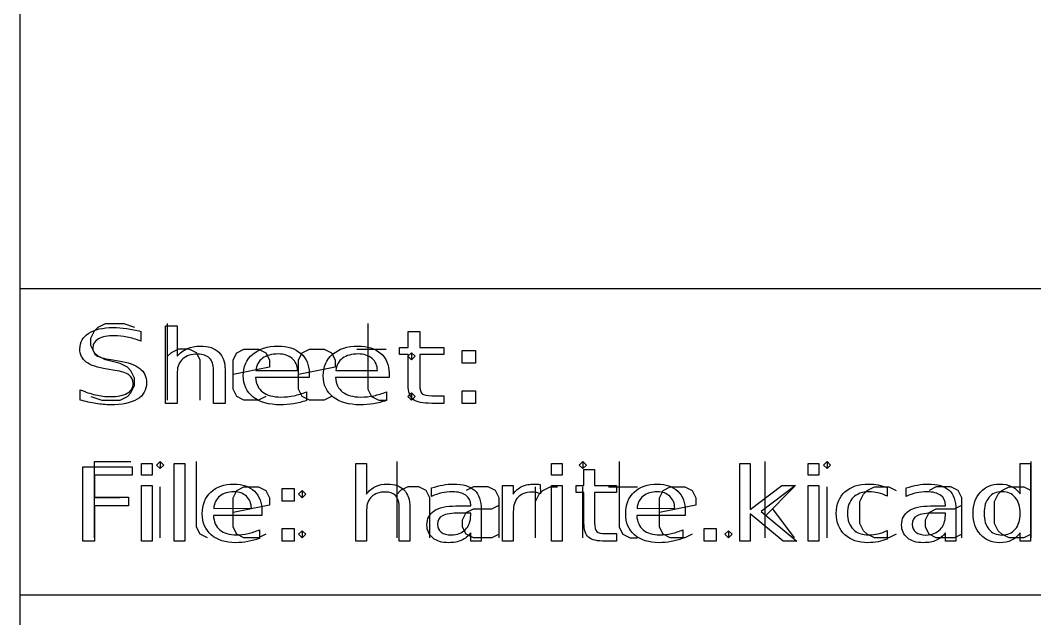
# Model space of a CAD drawing. Header units: millimetres. Extents: x 10 to 287, y 10 to 200.
# Drawn here: x 177 to 196.89, y 22.03 to 33.75 of the extents above; entities that cross this region are included whole.
import ezdxf

# ---------------------------------------------------------------- set-up
doc = ezdxf.new("R2010")
doc.units = ezdxf.units.MM
doc.layers.get('0').update_dxf_attribs({"linetype": 'CONTINUOUS'})

msp = doc.modelspace()

# ---------------------------------------------------------------- linework, layer by layer
at = {"color": 7}
for points in [[(177.0022, 44), (285.0022, 44), (285.0022, 12), (177.0022, 12)], [(185.66398, 27.2841), (185.92638, 27.2841), (185.92638, 27.03605), (185.66398, 27.03605)], [(181.01667, 26.91005)], [(182.66443, 26.84174)], [(184.23136, 26.84174)], [(185.66398, 26.49796), (185.92638, 26.49796), (185.92638, 26.24992), (185.66398, 26.24992)], [(179.37855, 25.06953), (179.58579, 25.06953), (179.58579, 24.84199), (179.37855, 24.84199)], [(180.01942, 25.06953), (180.22666, 25.06953), (180.22666, 23.55), (180.01942, 23.55)], [(187.41363, 25.06949), (187.62087, 25.06949), (187.62087, 24.84195), (187.41363, 24.84195)], [(191.10341, 25.06946), (191.31178, 25.06946), (191.31178, 24.172), (191.93012, 24.64368), (192.19481, 24.64368), (191.52578, 24.13196), (192.22296, 23.54993), (191.95265, 23.54993), (191.31178, 24.08411), (191.31178, 23.54993), (191.10341, 23.54993)], [(192.4471, 25.06946), (192.65434, 25.06946), (192.65434, 24.84192), (192.4471, 24.84192)], [(178.22859, 25.00801), (179.19496, 25.00801), (179.19496, 24.84199), (178.4561, 24.84199), (178.4561, 24.41231), (179.12287, 24.41231), (179.12287, 24.24629), (178.4561, 24.24629), (178.4561, 23.55), (178.22859, 23.55)], [(179.37855, 24.64375), (179.58579, 24.64375), (179.58579, 23.55), (179.37855, 23.55)], [(182.13237, 24.58415), (182.37002, 24.58415), (182.37002, 24.3361), (182.13237, 24.3361)], [(187.41363, 24.64371), (187.62087, 24.64371), (187.62087, 23.54996), (187.41363, 23.54996)], [(192.4471, 24.64368), (192.65434, 24.64368), (192.65434, 23.54993), (192.4471, 23.54993)], [(193.99577, 24.60169)], [(196.5998, 24.47759)], [(181.73929, 24.14178)], [(184.63841, 24.21013)], [(190.03793, 24.14174)], [(195.8936, 24.09582)], [(182.13237, 23.79802), (182.37002, 23.79802), (182.37002, 23.54997), (182.13237, 23.54997)], [(190.40736, 23.79798), (190.64501, 23.79798), (190.64501, 23.54993), (190.40736, 23.54993)]]:
    msp.add_lwpolyline(points, close=True, dxfattribs=at)
for points in [[(177.0022, 28.5), (285.0022, 28.5)], [(178.3866, 26.3853), (178.6009, 26.3139), (178.958, 26.3139), (179.1009, 26.3853), (179.1723, 26.4567), (179.2437, 26.5996), (179.2437, 26.7424), (179.1723, 26.8853), (179.1009, 26.9567), (178.958, 27.0282), (178.6723, 27.0996), (178.5295, 27.171), (178.458, 27.2424), (178.3866, 27.3853), (178.3866, 27.5282), (178.458, 27.671), (178.5295, 27.7424), (178.6723, 27.8139), (179.0295, 27.8139), (179.2437, 27.7424)], [(179.36517, 27.65998), (179.36518, 27.66015)], [(179.36518, 27.66015), (179.36518, 27.46777)], [(180.08024, 26.86809), (180.08024, 26.24993), (179.85018, 26.24993), (179.85018, 27.76946), (180.08024, 27.76946), (180.08024, 27.17376)], [(179.8866, 26.3139), (179.8866, 27.8139)], [(183.8152, 27.8139), (183.8152, 26.5282), (183.8866, 26.3853), (184.0295, 26.3139), (184.1723, 26.3139)], [(184.60318, 26.6103), (184.60318, 27.20405), (184.4353, 27.20405), (184.4353, 27.3437), (184.60318, 27.3437), (184.60318, 27.65424), (184.83326, 27.65421)], [(184.83326, 27.65421), (184.83326, 27.34367), (185.30458, 27.34367), (185.30458, 27.20402), (184.83326, 27.20402), (184.83326, 26.61027)], [(180.5295, 26.3139), (180.5295, 27.0996), (180.458, 27.2424), (180.3152, 27.3139), (180.1009, 27.3139), (179.958, 27.2424), (179.8866, 27.171)], [(181.8152, 26.3853), (181.6723, 26.3139), (181.3866, 26.3139), (181.2437, 26.3853), (181.1723, 26.5282), (181.1723, 27.0996), (181.2437, 27.2424), (181.3866, 27.3139), (181.6723, 27.3139), (181.8152, 27.2424), (181.8866, 27.0996), (181.8866, 26.9567), (181.1723, 26.8139)], [(183.1009, 26.3853), (182.958, 26.3139), (182.6723, 26.3139), (182.5295, 26.3853), (182.458, 26.5282), (182.458, 27.0996), (182.5295, 27.2424), (182.6723, 27.3139), (182.958, 27.3139), (183.1009, 27.2424), (183.1723, 27.0996), (183.1723, 26.9567), (182.458, 26.8139)], [(183.6009, 27.3139), (184.1723, 27.3139)], [(184.6723, 27.2424), (184.7437, 27.171), (184.6723, 27.0996), (184.6009, 27.171), (184.6723, 27.2424), (184.6723, 27.0996)], [(178.77699, 27.10845), (178.9287, 27.08405)], [(178.85529, 26.89643), (178.70233, 26.91983)], [(181.01667, 26.91015), (181.01667, 26.25), (180.78785, 26.25), (180.78785, 26.90429)], [(181.61981, 26.89344), (182.43561, 26.89445)], [(183.18674, 26.89344), (184.00254, 26.89445)], [(182.66443, 26.84175), (182.66443, 26.75385), (181.61235, 26.75385)], [(184.23136, 26.84175), (184.23136, 26.75385), (183.17928, 26.75385)], [(178.17757, 26.31445), (178.17757, 26.51758)], [(182.61096, 26.47555), (182.61096, 26.30563)], [(184.17789, 26.47555), (184.17789, 26.30563)], [(184.6723, 26.4567), (184.7437, 26.3853), (184.6723, 26.3139), (184.6009, 26.3853), (184.6723, 26.4567), (184.6723, 26.3139)], [(185.06953, 26.40029), (185.30457, 26.40029), (185.30457, 26.2499), (185.06953, 26.2499)], [(178.458, 23.6139), (178.458, 25.1139), (179.1723, 25.1139)], [(179.7437, 25.1139), (179.6723, 25.0424), (179.7437, 24.971), (179.8152, 25.0424), (179.7437, 25.1139), (179.7437, 24.971)], [(180.6723, 23.6139), (180.5295, 23.6853), (180.458, 23.8282), (180.458, 25.1139)], [(183.79029, 24.16816), (183.79029, 23.55), (183.58193, 23.55), (183.58193, 25.06953), (183.79029, 25.06953), (183.79029, 24.47383)], [(184.3866, 23.6139), (184.3866, 25.1139)], [(188.0295, 25.1139), (187.958, 25.0424), (188.0295, 24.971), (188.1009, 25.0424), (188.0295, 25.1139), (188.0295, 24.971)], [(188.7437, 25.1139), (188.7437, 23.8282), (188.8152, 23.6853), (188.958, 23.6139), (189.1009, 23.6139)], [(191.6009, 23.6139), (191.6009, 25.1139)], [(192.8152, 25.1139), (192.7437, 25.0424), (192.8152, 24.971), (192.8866, 25.0424), (192.8152, 25.1139), (192.8152, 24.971)], [(196.5998, 24.47766), (196.5998, 25.06945), (196.80704, 25.06945), (196.80704, 23.54992), (196.5998, 23.54992), (196.5998, 23.71398)], [(196.8152, 23.6139), (196.8152, 25.1139)], [(188.05118, 23.91025), (188.05118, 24.504), (187.89913, 24.504), (187.89913, 24.64365), (188.05118, 24.64365), (188.05118, 24.9542), (188.25949, 24.95426)], [(188.25949, 24.95426), (188.25949, 24.64371), (188.68636, 24.64371), (188.68636, 24.50406), (188.25949, 24.50406), (188.25949, 23.91031)], [(187.19515, 24.66028), (187.19625, 24.47574)], [(179.7437, 23.6139), (179.7437, 24.6139)], [(181.8152, 23.6853), (181.6723, 23.6139), (181.3866, 23.6139), (181.2437, 23.6853), (181.1723, 23.8282), (181.1723, 24.3996), (181.2437, 24.5424), (181.3866, 24.6139), (181.6723, 24.6139), (181.8152, 24.5424), (181.8866, 24.3996), (181.8866, 24.2567), (181.1723, 24.1139)], [(182.5295, 24.5424), (182.6009, 24.471), (182.5295, 24.3996), (182.458, 24.471), (182.5295, 24.5424), (182.5295, 24.3996)], [(185.0295, 23.6139), (185.0295, 24.3996), (184.958, 24.5424), (184.8152, 24.6139), (184.6009, 24.6139), (184.458, 24.5424), (184.3866, 24.471)], [(185.06529, 24.42777), (185.06529, 24.59379)], [(186.3866, 23.6139), (186.3866, 24.3996), (186.3152, 24.5424), (186.1723, 24.6139), (185.8866, 24.6139), (185.7437, 24.5424)], [(186.66573, 24.12636), (186.66573, 23.55019), (186.45736, 23.55019), (186.45736, 24.64394), (186.66573, 24.64394), (186.66573, 24.47402)], [(187.1009, 23.6139), (187.1009, 24.6139)], [(187.1009, 24.3282), (187.1723, 24.471), (187.2437, 24.5424), (187.3866, 24.6139), (187.5295, 24.6139)], [(188.0295, 23.6139), (188.0295, 24.6139)], [(188.5295, 24.6139), (189.1009, 24.6139)], [(190.1723, 23.6853), (190.0295, 23.6139), (189.7437, 23.6139), (189.6009, 23.6853), (189.5295, 23.8282), (189.5295, 24.3996), (189.6009, 24.5424), (189.7437, 24.6139), (190.0295, 24.6139), (190.1723, 24.5424), (190.2437, 24.3996), (190.2437, 24.2567), (189.5295, 24.1139)], [(192.1723, 24.6139), (191.6009, 24.0424)], [(192.8152, 23.6139), (192.8152, 24.6139)], [(194.1723, 23.6853), (194.0295, 23.6139), (193.7437, 23.6139), (193.6009, 23.6853), (193.5295, 23.7567), (193.458, 23.8996), (193.458, 24.3282), (193.5295, 24.471), (193.6009, 24.5424), (193.7437, 24.6139), (194.0295, 24.6139), (194.1723, 24.5424)], [(193.99577, 24.60169), (193.99577, 24.43372)], [(194.36972, 24.42773), (194.36972, 24.59375)], [(195.458, 23.6139), (195.458, 24.3996), (195.3866, 24.5424), (195.2437, 24.6139), (194.958, 24.6139), (194.8152, 24.5424)], [(196.8152, 23.6853), (196.6723, 23.6139), (196.3866, 23.6139), (196.2437, 23.6853), (196.1723, 23.7567), (196.1009, 23.8996), (196.1009, 24.3282), (196.1723, 24.471), (196.2437, 24.5424), (196.3866, 24.6139), (196.6723, 24.6139), (196.8152, 24.5424)], [(178.958, 24.3996), (178.458, 24.3996)], [(181.73929, 24.1418), (181.73929, 24.0539), (180.78643, 24.0539)], [(180.79323, 24.1935), (181.53205, 24.1945)], [(184.63841, 24.21013), (184.63841, 23.54997), (184.43116, 23.54997), (184.43116, 24.20427)], [(185.54058, 24.24027), (185.83117, 24.24027), (185.83117, 24.25787)], [(185.83115, 24.05972), (185.83115, 24.09972), (185.62505, 24.09978)], [(186.3866, 23.6853), (186.2437, 23.6139), (185.8866, 23.6139), (185.7437, 23.6853), (185.6723, 23.8282), (185.6723, 23.971), (185.7437, 24.1139), (185.8866, 24.1853), (186.2437, 24.1853), (186.3866, 24.2567)], [(186.03841, 24.17398), (186.03841, 23.54996), (185.83117, 23.54996), (185.83117, 23.71598)], [(186.03842, 24.17379), (186.03841, 24.17398)], [(190.03793, 24.14176), (190.03793, 24.05386), (189.08507, 24.05386)], [(189.09187, 24.19346), (189.83069, 24.19446)], [(191.7437, 24.1853), (192.1723, 23.6139)], [(195.458, 23.6853), (195.3152, 23.6139), (194.958, 23.6139), (194.8152, 23.6853), (194.7437, 23.8282), (194.7437, 23.971), (194.8152, 24.1139), (194.958, 24.1853), (195.3152, 24.1853), (195.458, 24.2567)], [(194.84501, 24.24023), (195.1356, 24.24023), (195.1356, 24.25783)], [(195.13557, 24.05968), (195.13557, 24.09968), (194.92948, 24.09974)], [(195.34284, 24.17394), (195.34284, 23.54992), (195.1356, 23.54992), (195.1356, 23.71594)], [(195.34285, 24.17375), (195.34284, 24.17394)], [(181.69086, 23.77559), (181.69086, 23.60566)], [(182.5295, 23.7567), (182.6009, 23.6853), (182.5295, 23.6139), (182.458, 23.6853), (182.5295, 23.7567), (182.5295, 23.6139)], [(188.47352, 23.70034), (188.68639, 23.70034), (188.68639, 23.54995), (188.47352, 23.54995)], [(189.9895, 23.77555), (189.9895, 23.60562)], [(190.8866, 23.7567), (190.958, 23.6853), (190.8866, 23.6139), (190.8152, 23.6853), (190.8866, 23.7567), (190.8866, 23.6139)], [(193.99577, 23.75797), (193.99577, 23.59195)], [(177.0022, 22.5), (285.0022, 22.5)]]:
    msp.add_lwpolyline(points, dxfattribs=at)
for points in [[(178.34293, 27.62295), (178.459003, 27.69717), (178.6186, 27.73428), (178.82172, 27.73428)], [(178.82172, 27.73428), (178.908767, 27.73428), (178.997473, 27.72808), (179.08784, 27.71568)], [(179.08784, 27.71568), (179.178213, 27.70328), (179.270657, 27.684713), (179.36517, 27.65998)], [(178.17007, 27.31827), (178.17007, 27.447177), (178.22769, 27.548737), (178.34293, 27.62295)], [(178.53321, 27.51177), (178.459423, 27.470103), (178.42253, 27.410857), (178.42253, 27.33403)], [(178.85033, 27.57427), (178.713537, 27.57427), (178.60783, 27.553437), (178.53321, 27.51177)], [(179.09532, 27.54787), (179.010753, 27.56547), (178.92909, 27.57427), (178.85033, 27.57427)], [(179.36518, 27.46777), (179.269833, 27.50357), (179.17988, 27.53027), (179.09532, 27.54787)], [(178.29568, 27.05753), (178.21194, 27.119997), (178.17007, 27.20691), (178.17007, 27.31827)], [(178.42253, 27.33403), (178.42253, 27.269563), (178.446997, 27.220737), (178.49593, 27.18755)], [(180.08024, 27.17376), (180.134973, 27.239493), (180.199227, 27.288647), (180.273, 27.32122)], [(180.273, 27.32122), (180.347613, 27.353753), (180.43342, 27.37002), (180.53042, 27.37002)], [(180.53042, 27.37002), (180.690433, 27.37002), (180.811477, 27.330957), (180.89355, 27.25283)], [(180.89355, 27.25283), (180.97563, 27.175357), (181.01667, 27.061097), (181.01667, 26.91005)], [(181.55763, 27.21186), (181.681163, 27.317333), (181.84739, 27.37007), (182.05631, 27.37007)], [(182.05631, 27.37007), (182.243683, 27.37007), (182.391673, 27.322543), (182.50028, 27.22749)], [(183.12456, 27.21186), (183.248093, 27.317333), (183.41432, 27.37007), (183.62324, 27.37007)], [(183.62324, 27.37007), (183.810607, 27.37007), (183.958597, 27.322543), (184.06721, 27.22749)], [(178.70233, 26.91983), (178.514963, 26.949097), (178.379413, 26.994997), (178.29568, 27.05753)], [(178.49593, 27.18755), (178.545663, 27.155017), (178.63935, 27.12865), (178.77699, 27.10845)], [(178.9287, 27.08405), (179.116073, 27.05605), (179.254113, 27.00657), (179.34282, 26.93561)], [(180.18719, 27.12102), (180.11589, 27.059153), (180.08024, 26.974843), (180.08024, 26.86809)], [(180.47944, 27.21382), (180.355907, 27.21382), (180.25849, 27.182887), (180.18719, 27.12102)], [(180.71075, 27.13672), (180.65935, 27.18812), (180.582247, 27.21382), (180.47944, 27.21382)], [(180.78785, 26.90429), (180.78785, 27.00781), (180.76215, 27.085287), (180.71075, 27.13672)], [(181.37358, 26.78608), (181.37358, 26.96512), (181.43493, 27.107047), (181.55763, 27.21186)], [(181.75163, 27.1327), (181.675357, 27.076033), (181.631417, 26.99628), (181.61981, 26.89344)], [(182.0588, 27.2177), (181.931127, 27.2177), (181.828737, 27.189367), (181.75163, 27.1327)], [(182.3299, 27.1298), (182.26192, 27.1884), (182.171553, 27.2177), (182.0588, 27.2177)], [(182.43561, 26.89445), (182.434277, 26.992757), (182.39904, 27.071207), (182.3299, 27.1298)], [(182.50028, 27.22749), (182.609713, 27.13309), (182.66443, 27.004507), (182.66443, 26.84174)], [(182.94051, 26.78608), (182.94051, 26.96512), (183.00186, 27.107047), (183.12456, 27.21186)], [(183.31856, 27.1327), (183.242287, 27.076033), (183.198347, 26.99628), (183.18674, 26.89344)], [(183.62573, 27.2177), (183.498057, 27.2177), (183.395667, 27.189367), (183.31856, 27.1327)], [(183.89683, 27.1298), (183.82885, 27.1884), (183.738483, 27.2177), (183.62573, 27.2177)], [(184.00254, 26.89445), (184.001207, 26.992757), (183.96597, 27.071207), (183.89683, 27.1298)], [(184.06721, 27.22749), (184.176643, 27.13309), (184.23136, 27.004507), (184.23136, 26.84174)], [(179.13013, 26.80563), (179.074597, 26.84603), (178.982983, 26.876297), (178.85529, 26.89643)], [(179.34282, 26.93561), (179.43236, 26.865303), (179.47713, 26.770903), (179.47713, 26.65241)], [(179.21473, 26.63766), (179.21473, 26.70928), (179.18653, 26.76527), (179.13013, 26.80563)], [(179.47713, 26.65241), (179.47713, 26.511137), (179.41661, 26.40404), (179.29557, 26.33112)], [(181.56758, 26.37397), (181.438247, 26.475537), (181.37358, 26.612907), (181.37358, 26.78608)], [(181.61235, 26.75385), (181.622283, 26.630157), (181.66954, 26.535757), (181.75412, 26.47065)], [(183.13451, 26.37397), (183.005177, 26.475537), (182.94051, 26.612907), (182.94051, 26.78608)], [(183.17928, 26.75385), (183.189213, 26.630157), (183.23647, 26.535757), (183.32105, 26.47065)], [(178.17757, 26.51758), (178.27955, 26.472647), (178.379453, 26.43879), (178.47728, 26.41601)], [(178.76579, 26.38181), (178.909223, 26.38181), (179.019903, 26.403943), (179.09783, 26.44821)], [(179.09783, 26.44821), (179.175763, 26.492477), (179.21473, 26.555627), (179.21473, 26.63766)], [(181.75412, 26.47065), (181.839513, 26.406183), (181.95807, 26.37395), (182.10979, 26.37395)], [(182.36473, 26.39935), (182.44763, 26.416283), (182.529707, 26.441683), (182.61096, 26.47555)], [(183.32105, 26.47065), (183.406443, 26.406183), (183.525, 26.37395), (183.67672, 26.37395)], [(183.93165, 26.39935), (184.014557, 26.416283), (184.096637, 26.441683), (184.17789, 26.47555)], [(184.70392, 26.3271), (184.63676, 26.379167), (184.60318, 26.473567), (184.60318, 26.6103)], [(184.83326, 26.61027), (184.83326, 26.521077), (184.848593, 26.463783), (184.87926, 26.43839)], [(178.48474, 26.24515), (178.38608, 26.26075), (178.28369, 26.28385), (178.17757, 26.31445)], [(178.47728, 26.41601), (178.575107, 26.39321), (178.671277, 26.38181), (178.76579, 26.38181)], [(179.29557, 26.33112), (179.17535, 26.258207), (178.998757, 26.22175), (178.76579, 26.22175)], [(182.09611, 26.22163), (181.873923, 26.22163), (181.697747, 26.27241), (181.56758, 26.37397)], [(182.10979, 26.37395), (182.19767, 26.37395), (182.28265, 26.382417), (182.36473, 26.39935)], [(182.61096, 26.30563), (182.52888, 26.278297), (182.44473, 26.257463), (182.35851, 26.24313)], [(183.66304, 26.22163), (183.440847, 26.22163), (183.26467, 26.27241), (183.13451, 26.37397)], [(183.67672, 26.37395), (183.7646, 26.37395), (183.849577, 26.382417), (183.93165, 26.39935)], [(184.17789, 26.30563), (184.09581, 26.278297), (184.01166, 26.257463), (183.92544, 26.24313)], [(185.06953, 26.2499), (184.892943, 26.2499), (184.771073, 26.275633), (184.70392, 26.3271)], [(184.87926, 26.43839), (184.910793, 26.41299), (184.974217, 26.40029), (185.06953, 26.40029)], [(178.76579, 26.22175), (178.67791, 26.22175), (178.584227, 26.22955), (178.48474, 26.24515)], [(182.35851, 26.24313), (182.272283, 26.228797), (182.184817, 26.22163), (182.09611, 26.22163)], [(183.92544, 26.24313), (183.839213, 26.228797), (183.751747, 26.22163), (183.66304, 26.22163)], [(180.73687, 24.51189), (180.84875, 24.617363), (180.9993, 24.6701), (181.18852, 24.6701)], [(181.18852, 24.6701), (181.35822, 24.6701), (181.492253, 24.622573), (181.59062, 24.52752)], [(183.96487, 24.62129), (184.03245, 24.653823), (184.110167, 24.67009), (184.19802, 24.67009)], [(184.19802, 24.67009), (184.34294, 24.67009), (184.452567, 24.631027), (184.5269, 24.5529)], [(185.28604, 24.65039), (185.357373, 24.66339), (185.42683, 24.66989), (185.49441, 24.66989)], [(185.49441, 24.66989), (185.67687, 24.66989), (185.813153, 24.628873), (185.90326, 24.54684)], [(186.8358, 24.62148), (186.905633, 24.654013), (186.990483, 24.67028), (187.09035, 24.67028)], [(187.09035, 24.67028), (187.104617, 24.67028), (187.120383, 24.66928), (187.13765, 24.66728)], [(187.13765, 24.66728), (187.154917, 24.665947), (187.174083, 24.663613), (187.19515, 24.66028)], [(189.03551, 24.51185), (189.14739, 24.617323), (189.29794, 24.67006), (189.48716, 24.67006)], [(189.48716, 24.67006), (189.65686, 24.67006), (189.79089, 24.622533), (189.88925, 24.52748)], [(193.16681, 24.51677), (193.28019, 24.618983), (193.435247, 24.67009), (193.63198, 24.67009)], [(193.63198, 24.67009), (193.69578, 24.67009), (193.7581, 24.664223), (193.81894, 24.65249)], [(194.59047, 24.65035), (194.661803, 24.66335), (194.73126, 24.66985), (194.79884, 24.66985)], [(194.79884, 24.66985), (194.9813, 24.66985), (195.117583, 24.628833), (195.20769, 24.5468)], [(195.82265, 24.51181), (195.918757, 24.617283), (196.043023, 24.67002), (196.19545, 24.67002)], [(196.19545, 24.67002), (196.288563, 24.67002), (196.368157, 24.654053), (196.43423, 24.62212)], [(180.57018, 24.08611), (180.57018, 24.26515), (180.625743, 24.407077), (180.73687, 24.51189)], [(181.19082, 24.51775), (181.07518, 24.51775), (180.982447, 24.489417), (180.91262, 24.43275)], [(181.43635, 24.42985), (181.37475, 24.48845), (181.292907, 24.51775), (181.19082, 24.51775)], [(181.59062, 24.52752), (181.689733, 24.43312), (181.73929, 24.30454), (181.73929, 24.14178)], [(183.79029, 24.47383), (183.839823, 24.539563), (183.898017, 24.588717), (183.96487, 24.62129)], [(184.15187, 24.51389), (184.03999, 24.51389), (183.951763, 24.482957), (183.88719, 24.42109)], [(184.36136, 24.43669), (184.314827, 24.488157), (184.244997, 24.51389), (184.15187, 24.51389)], [(184.5269, 24.5529), (184.60124, 24.475427), (184.63841, 24.36117), (184.63841, 24.21013)], [(185.06529, 24.59379), (185.141123, 24.61919), (185.214707, 24.638057), (185.28604, 24.65039)], [(185.26239, 24.49517), (185.194063, 24.48017), (185.128363, 24.457703), (185.06529, 24.42777)], [(185.47301, 24.51767), (185.400923, 24.51767), (185.330717, 24.51017), (185.26239, 24.49517)], [(185.73657, 24.44927), (185.674237, 24.49487), (185.586383, 24.51767), (185.47301, 24.51767)], [(185.90326, 24.54684), (185.993367, 24.464807), (186.03842, 24.340457), (186.03842, 24.17379)], [(186.66573, 24.47402), (186.709263, 24.54042), (186.765953, 24.589573), (186.8358, 24.62148)], [(187.02955, 24.51014), (186.91241, 24.51014), (186.822303, 24.47694), (186.75923, 24.41054)], [(187.11965, 24.50114), (187.09265, 24.50714), (187.062617, 24.51014), (187.02955, 24.51014)], [(187.19625, 24.47574), (187.172983, 24.487473), (187.14745, 24.49594), (187.11965, 24.50114)], [(188.86882, 24.08607), (188.86882, 24.26511), (188.924383, 24.407037), (189.03551, 24.51185)], [(189.48946, 24.51771), (189.37382, 24.51771), (189.281087, 24.489377), (189.21126, 24.43271)], [(189.73499, 24.42981), (189.67339, 24.48841), (189.591547, 24.51771), (189.48946, 24.51771)], [(189.88925, 24.52748), (189.98837, 24.43308), (190.03793, 24.3045), (190.03793, 24.14174)], [(192.99786, 24.09587), (192.99786, 24.274257), (193.054177, 24.414557), (193.16681, 24.51677)], [(193.64099, 24.51772), (193.506583, 24.51772), (193.40221, 24.480613), (193.32787, 24.4064)], [(193.81894, 24.49622), (193.76034, 24.510553), (193.701023, 24.51772), (193.64099, 24.51772)], [(193.81894, 24.65249), (193.87974, 24.641423), (193.938683, 24.62449), (193.99577, 24.60169)], [(193.99577, 24.43372), (193.93717, 24.46172), (193.878227, 24.482553), (193.81894, 24.49622)], [(194.36972, 24.59375), (194.44556, 24.61915), (194.519143, 24.638017), (194.59047, 24.65035)], [(194.56682, 24.49513), (194.498493, 24.48013), (194.432793, 24.457663), (194.36972, 24.42773)], [(194.77744, 24.51763), (194.70536, 24.51763), (194.635153, 24.51013), (194.56682, 24.49513)], [(195.041, 24.44923), (194.978667, 24.49483), (194.890813, 24.51763), (194.77744, 24.51763)], [(195.20769, 24.5468), (195.297797, 24.464767), (195.34285, 24.340417), (195.34285, 24.17375)], [(195.6796, 24.0958), (195.6796, 24.267673), (195.727283, 24.406343), (195.82265, 24.51181)], [(196.24615, 24.51965), (196.136523, 24.51965), (196.050173, 24.48189), (195.9871, 24.40637)], [(196.5052, 24.40637), (196.442133, 24.48189), (196.355783, 24.51965), (196.24615, 24.51965)], [(196.43423, 24.62212), (196.501057, 24.590853), (196.556247, 24.542677), (196.5998, 24.47759)], [(180.91262, 24.43275), (180.84354, 24.376083), (180.803743, 24.296333), (180.79323, 24.1935)], [(181.53205, 24.1945), (181.530717, 24.292807), (181.498817, 24.371257), (181.43635, 24.42985)], [(183.88719, 24.42109), (183.82259, 24.359223), (183.79029, 24.274913), (183.79029, 24.16816)], [(184.43116, 24.20427), (184.43116, 24.307783), (184.407893, 24.385257), (184.36136, 24.43669)], [(185.83117, 24.25787), (185.83117, 24.34055), (185.799637, 24.40435), (185.73657, 24.44927)], [(186.75923, 24.41054), (186.696897, 24.344807), (186.66573, 24.25008), (186.66573, 24.12636)], [(189.21126, 24.43271), (189.14218, 24.376043), (189.102383, 24.296293), (189.09187, 24.19346)], [(189.83069, 24.19446), (189.829357, 24.292767), (189.797457, 24.371217), (189.73499, 24.42981)], [(193.32787, 24.4064), (193.253537, 24.332827), (193.21637, 24.22931), (193.21637, 24.09585)], [(195.1356, 24.25783), (195.1356, 24.34051), (195.104067, 24.40431), (195.041, 24.44923)], [(195.9871, 24.40637), (195.924767, 24.331497), (195.8936, 24.22798), (195.8936, 24.09582)], [(196.5998, 24.09582), (196.5998, 24.22798), (196.568267, 24.331497), (196.5052, 24.40637)], [(180.74588, 23.674), (180.628747, 23.775567), (180.57018, 23.912937), (180.57018, 24.08611)], [(184.97292, 23.86825), (184.97292, 23.991297), (185.020223, 24.08407), (185.11483, 24.14657)], [(185.11483, 24.14657), (185.21019, 24.209037), (185.352107, 24.24027), (185.54058, 24.24027)], [(185.62505, 24.09978), (185.457603, 24.09978), (185.341593, 24.08318), (185.27702, 24.04998)], [(189.04452, 23.67396), (188.927387, 23.775527), (188.86882, 23.912897), (188.86882, 24.08607)], [(193.16568, 23.67692), (193.0538, 23.78044), (192.99786, 23.92009), (192.99786, 24.09587)], [(193.21637, 24.09585), (193.21637, 23.962383), (193.253537, 23.858543), (193.32787, 23.78433)], [(194.27735, 23.86821), (194.27735, 23.991257), (194.324657, 24.08403), (194.41927, 24.14653)], [(194.41927, 24.14653), (194.51463, 24.208997), (194.656543, 24.24023), (194.84501, 24.24023)], [(194.92948, 24.09974), (194.76204, 24.09974), (194.64603, 24.08314), (194.58145, 24.04994)], [(195.82265, 23.67978), (195.727283, 23.785253), (195.6796, 23.923927), (195.6796, 24.0958)], [(195.8936, 24.09582), (195.8936, 23.96366), (195.924767, 23.85982), (195.9871, 23.7843)], [(196.5052, 23.7843), (196.568267, 23.85982), (196.5998, 23.96366), (196.5998, 24.09582)], [(180.78643, 24.0539), (180.79543, 23.9302), (180.83823, 23.835797), (180.91483, 23.77069)], [(185.08668, 23.61532), (185.01084, 23.678453), (184.97292, 23.762763), (184.97292, 23.86825)], [(185.27702, 24.04998), (185.21242, 24.01678), (185.18012, 23.96014), (185.18012, 23.88006)], [(185.18012, 23.88006), (185.18012, 23.81626), (185.204153, 23.76548), (185.25222, 23.72772)], [(185.7264, 23.77749), (185.796233, 23.848457), (185.83115, 23.942533), (185.83115, 24.05972)], [(188.14238, 23.62705), (188.08158, 23.679117), (188.05118, 23.773517), (188.05118, 23.91025)], [(188.25949, 23.91031), (188.25949, 23.821117), (188.27339, 23.763827), (188.30119, 23.73844)], [(189.08507, 24.05386), (189.09407, 23.93016), (189.13687, 23.835757), (189.21347, 23.77065)], [(194.39111, 23.61528), (194.31527, 23.678413), (194.27735, 23.762723), (194.27735, 23.86821)], [(194.58145, 24.04994), (194.51685, 24.01674), (194.48455, 23.9601), (194.48455, 23.88002)], [(194.48455, 23.88002), (194.48455, 23.81622), (194.508583, 23.76544), (194.55665, 23.72768)], [(195.03082, 23.77745), (195.100653, 23.848417), (195.13557, 23.942493), (195.13557, 24.05968)], [(181.22457, 23.52166), (181.02333, 23.52166), (180.863767, 23.57244), (180.74588, 23.674)], [(180.91483, 23.77069), (180.99217, 23.706223), (181.099543, 23.67399), (181.23695, 23.67399)], [(181.23695, 23.67399), (181.316543, 23.67399), (181.39351, 23.682457), (181.46785, 23.69939)], [(181.46785, 23.69939), (181.542937, 23.716323), (181.617273, 23.741723), (181.69086, 23.77559)], [(185.25222, 23.72772), (185.30102, 23.690587), (185.367097, 23.67202), (185.45045, 23.67202)], [(185.45045, 23.67202), (185.565337, 23.67202), (185.65732, 23.707177), (185.7264, 23.77749)], [(185.83117, 23.71598), (185.783837, 23.64958), (185.724893, 23.600427), (185.65434, 23.56852)], [(188.30119, 23.73844), (188.329723, 23.71304), (188.387167, 23.70034), (188.47352, 23.70034)], [(189.5232, 23.52162), (189.321967, 23.52162), (189.162407, 23.5724), (189.04452, 23.67396)], [(189.21347, 23.77065), (189.29081, 23.706183), (189.398183, 23.67395), (189.53559, 23.67395)], [(189.53559, 23.67395), (189.615183, 23.67395), (189.69215, 23.682417), (189.76649, 23.69935)], [(189.76649, 23.69935), (189.841577, 23.716283), (189.915913, 23.741683), (189.9895, 23.77555)], [(193.61846, 23.52165), (193.428487, 23.52165), (193.27756, 23.573407), (193.16568, 23.67692)], [(193.32787, 23.78433), (193.40221, 23.710757), (193.506583, 23.67397), (193.64099, 23.67397)], [(193.64099, 23.67397), (193.701057, 23.67397), (193.760373, 23.680803), (193.81894, 23.69447)], [(193.81894, 23.69447), (193.878273, 23.708803), (193.937217, 23.72997), (193.99577, 23.75797)], [(194.55665, 23.72768), (194.60545, 23.690547), (194.671527, 23.67198), (194.75488, 23.67198)], [(194.75488, 23.67198), (194.86976, 23.67198), (194.96174, 23.707137), (195.03082, 23.77745)], [(195.1356, 23.71594), (195.088267, 23.64954), (195.029323, 23.600387), (194.95877, 23.56848)], [(196.19545, 23.52158), (196.043023, 23.52158), (195.918757, 23.574313), (195.82265, 23.67978)], [(195.9871, 23.7843), (196.050167, 23.709427), (196.136517, 23.67199), (196.24615, 23.67199)], [(196.24615, 23.67199), (196.355777, 23.67199), (196.442127, 23.709427), (196.5052, 23.7843)], [(196.5998, 23.71398), (196.556267, 23.648847), (196.501077, 23.600347), (196.43423, 23.56848)], [(181.46222, 23.54316), (181.384127, 23.528827), (181.30491, 23.52166), (181.22457, 23.52166)], [(181.69086, 23.60566), (181.61652, 23.578327), (181.540307, 23.557493), (181.46222, 23.54316)], [(185.39528, 23.52162), (185.266133, 23.52162), (185.163267, 23.552853), (185.08668, 23.61532)], [(185.65434, 23.56852), (185.583753, 23.537253), (185.4974, 23.52162), (185.39528, 23.52162)], [(188.47352, 23.54995), (188.31358, 23.54995), (188.2032, 23.57565), (188.14238, 23.62705)], [(189.76086, 23.54312), (189.682767, 23.528787), (189.603547, 23.52162), (189.5232, 23.52162)], [(189.9895, 23.60562), (189.91516, 23.578287), (189.838947, 23.557453), (189.76086, 23.54312)], [(193.81556, 23.53925), (193.75396, 23.527517), (193.68826, 23.52165), (193.61846, 23.52165)], [(193.99577, 23.59195), (193.93797, 23.56855), (193.8779, 23.550983), (193.81556, 23.53925)], [(194.69972, 23.52158), (194.570567, 23.52158), (194.467697, 23.552813), (194.39111, 23.61528)], [(194.95877, 23.56848), (194.888183, 23.537213), (194.801833, 23.52158), (194.69972, 23.52158)], [(196.43423, 23.56848), (196.368163, 23.537213), (196.28857, 23.52158), (196.19545, 23.52158)]]:
    msp.add_open_spline(points, degree=3, dxfattribs=at)

doc.saveas('drawing.dxf')
